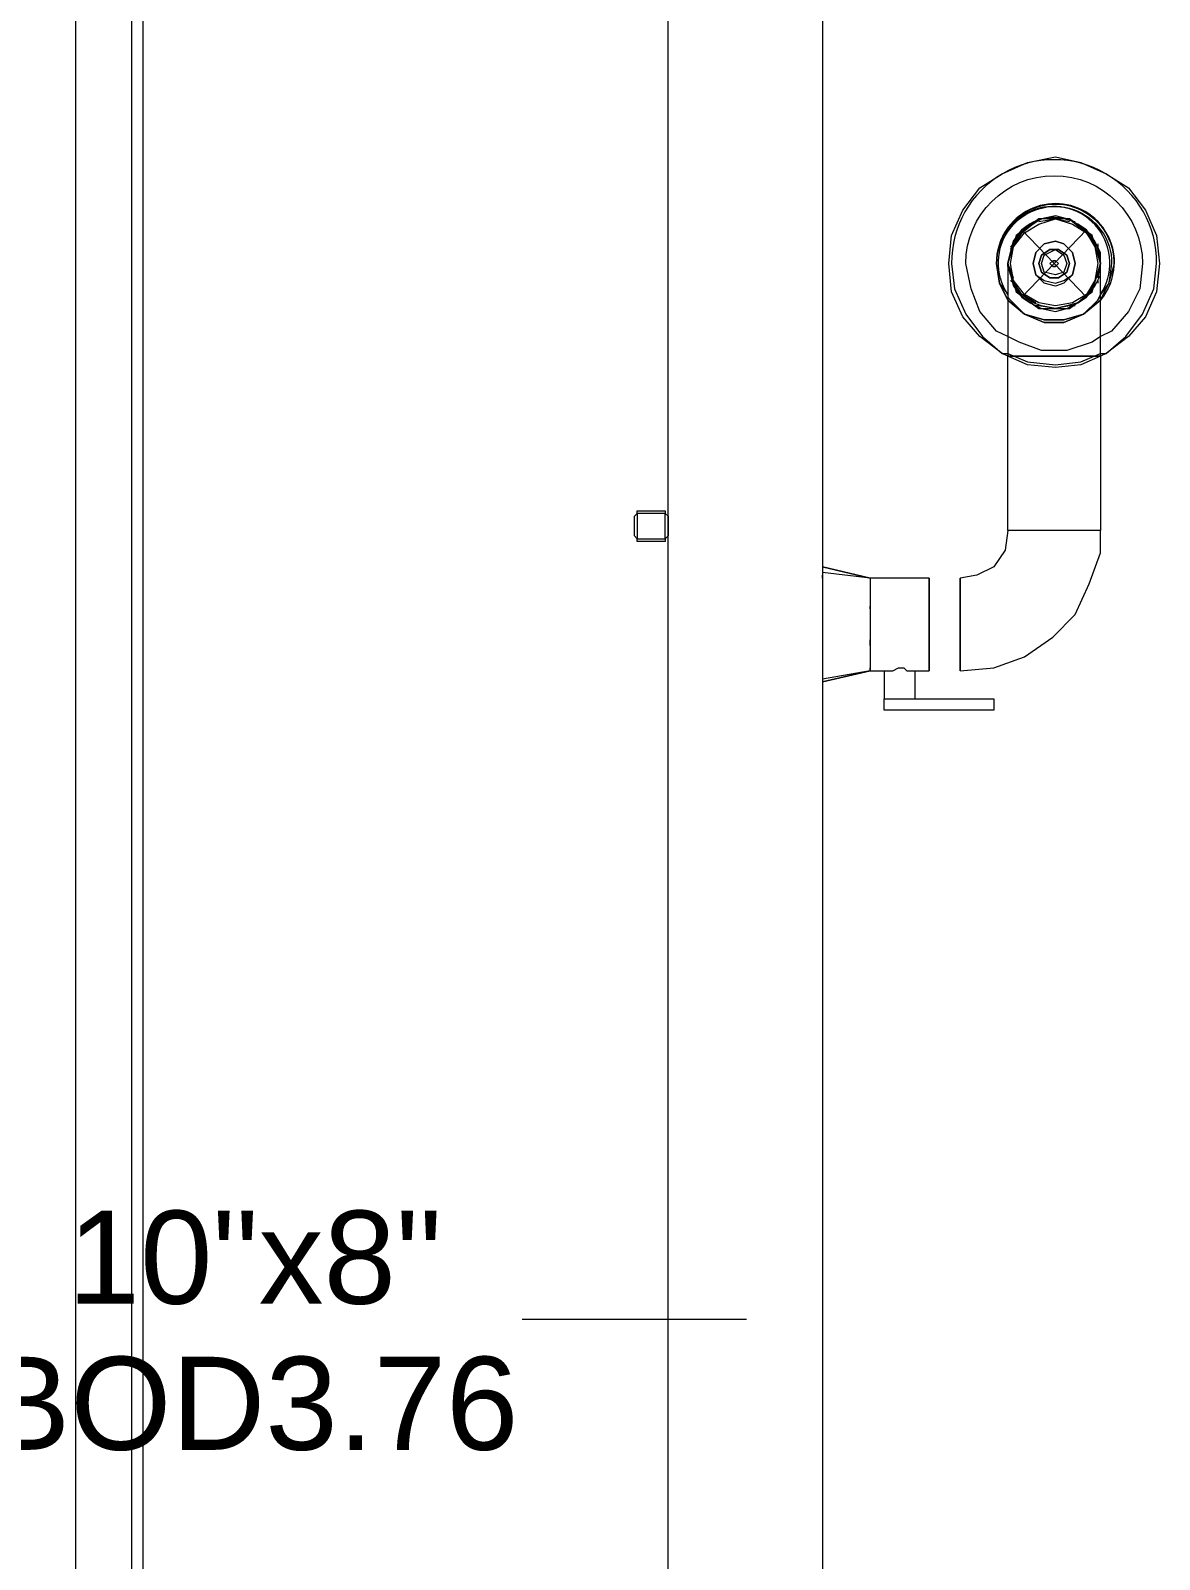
# Model space of a CAD drawing. Header units: metres. Extents: x -2 to 207, y -8 to 52.
# Drawn here: x 26 to 27.842, y 25.941 to 28.436 of the extents above; entities that cross this region are included whole.
import ezdxf

# ---------------------------------------------------------------- set-up
doc = ezdxf.new("R2010")
doc.units = ezdxf.units.M
doc.layers.add('HVAC - Ductos', color=5, linetype='Continuous', lineweight=0)
doc.layers.add('PDF_Text', color=7, linetype='Continuous', lineweight=0)
doc.layers.add('PDF_Geometry', color=7, linetype='Continuous', lineweight=0, true_color=0xaaaaaa)
doc.styles.add('PDF Helvetica', font='')
doc.styles.get('PDF Helvetica').set_extended_font_data('Helvetica')

msp = doc.modelspace()

# ---------------------------------------------------------------- linework, layer by layer
at = {"layer": 'HVAC - Ductos', "lineweight": 0}
for points in [[(27.2925, 28.9536), (27.2925, 25.1416), (27.0406, 25.1416), (27.0406, 28.9536)], [(27.5949, 27.6203), (27.5949, 27.9044), (27.5858, 27.909), (27.5491, 27.9364), (27.5216, 27.9685), (27.5033, 28.0098), (27.4987, 28.0556), (27.5033, 28.1014), (27.5216, 28.1426), (27.5491, 28.1793), (27.5858, 28.2022), (27.627, 28.2205), (27.6728, 28.2297), (27.714, 28.2205), (27.7553, 28.2022), (27.7919, 28.1793), (27.8194, 28.1426), (27.8378, 28.1014), (27.8423, 28.0556), (27.8378, 28.0098), (27.8194, 27.9685), (27.7919, 27.9364), (27.7553, 27.909), (27.7461, 27.9044), (27.7461, 27.6203), (27.737, 27.6203), (27.7232, 27.6203), (27.7094, 27.6203), (27.6912, 27.6203), (27.6728, 27.6203), (27.6499, 27.6203), (27.6316, 27.6203), (27.6178, 27.6203), (27.6041, 27.6203), (27.5995, 27.6203)], [(27.737, 28.0281), (27.7232, 28.0052), (27.7003, 27.9914), (27.6728, 27.9868), (27.6453, 27.9914), (27.6224, 28.0052), (27.6041, 28.0281), (27.5995, 28.0556), (27.6041, 28.083), (27.6224, 28.106), (27.6453, 28.1197), (27.6728, 28.1288), (27.7003, 28.1197), (27.7232, 28.106), (27.737, 28.083), (27.7416, 28.0556)], [(27.6408, 28.0739), (27.6362, 28.0556), (27.6408, 28.0739), (27.6545, 28.0876), (27.6728, 28.0922), (27.6866, 28.0876), (27.7003, 28.0739), (27.7049, 28.0556), (27.7003, 28.0739), (27.6866, 28.0876), (27.6728, 28.0922), (27.6545, 28.0876)], [(27.6499, 28.0693), (27.6453, 28.0556), (27.6499, 28.0693), (27.6636, 28.0785), (27.6774, 28.0785), (27.6912, 28.0693), (27.6957, 28.0556), (27.6912, 28.0693), (27.6774, 28.0785), (27.6636, 28.0785)], [(27.6866, 28.0418), (27.6728, 28.0372), (27.6545, 28.0418), (27.6499, 28.0556), (27.6545, 28.0693), (27.6728, 28.0785), (27.6866, 28.0693), (27.6912, 28.0556)], [(27.5766, 28.0556), (27.5812, 28.0235), (27.5949, 27.996), (27.5812, 28.0235)], [(27.7003, 28.0372), (27.7049, 28.0556), (27.7003, 28.0372), (27.6866, 28.0235), (27.6728, 28.019), (27.6545, 28.0235), (27.6408, 28.0372), (27.6362, 28.0556), (27.6408, 28.0372), (27.6545, 28.0281), (27.6728, 28.0235), (27.6866, 28.0281)], [(27.6912, 28.0418), (27.6957, 28.0556), (27.6912, 28.0418), (27.6774, 28.0326), (27.6636, 28.0326), (27.6499, 28.0418), (27.6453, 28.0556), (27.6499, 28.0418), (27.6636, 28.0326), (27.6774, 28.0326)], [(27.6682, 28.0602), (27.6636, 28.0556), (27.6682, 28.0602), (27.6728, 28.0602), (27.6774, 28.0556), (27.6728, 28.0602)], [(27.6728, 28.051), (27.6774, 28.0556), (27.6728, 28.051), (27.6682, 28.051), (27.6636, 28.0556), (27.6682, 28.051)], [(27.5995, 27.996), (27.6224, 27.9731), (27.6545, 27.9639), (27.6866, 27.9639), (27.7186, 27.9731), (27.7416, 27.996), (27.7461, 28.0052), (27.7416, 27.996), (27.7186, 27.9731), (27.6866, 27.9639), (27.6545, 27.9639), (27.6224, 27.9731), (27.5995, 27.996), (27.5949, 28.0006)], [(27.7186, 27.9731), (27.6866, 27.9593), (27.6545, 27.9593), (27.6224, 27.9731), (27.5949, 27.996), (27.6224, 27.9731), (27.6545, 27.9593), (27.6866, 27.9593), (27.7186, 27.9731), (27.7461, 27.996)], [(27.4667, 27.3912), (27.4667, 27.4004), (27.4667, 27.4141), (27.4667, 27.4279), (27.4667, 27.4462), (27.4667, 27.4646), (27.4667, 27.4874), (27.4667, 27.5058), (27.4667, 27.5195), (27.4667, 27.5332), (27.4667, 27.5378), (27.4667, 27.5424), (27.4667, 27.5378), (27.4667, 27.5332), (27.4667, 27.5195), (27.4667, 27.5058), (27.4667, 27.4874), (27.4667, 27.4646), (27.4667, 27.4462), (27.4667, 27.4279), (27.4667, 27.4141), (27.4667, 27.4004)], [(27.517, 27.4646), (27.517, 27.4874), (27.517, 27.5058), (27.517, 27.5195), (27.517, 27.5332), (27.517, 27.5378), (27.517, 27.5424), (27.517, 27.5378), (27.517, 27.5332), (27.517, 27.5195), (27.517, 27.5058), (27.517, 27.4874), (27.517, 27.4646), (27.517, 27.4462), (27.517, 27.4279), (27.517, 27.4141), (27.517, 27.4004), (27.517, 27.3912), (27.517, 27.4004), (27.517, 27.4141), (27.517, 27.4279), (27.517, 27.4462)], [(27.3704, 27.492), (27.3704, 27.4966)], [(27.3704, 27.4325), (27.3704, 27.437), (27.3704, 27.4416), (27.3704, 27.437)], [(27.572, 27.3454), (27.572, 27.3271), (27.3933, 27.3271), (27.3933, 27.3454)]]:
    msp.add_lwpolyline(points, close=True, dxfattribs=at)
for points in [[(27.7461, 27.909), (27.7553, 27.909), (27.7874, 27.9364), (27.8148, 27.9731), (27.8332, 28.0144), (27.8378, 28.0556, 1.013803), (27.5033, 28.0556), (27.5079, 28.0144), (27.5262, 27.9731), (27.5537, 27.9364), (27.5858, 27.909), (27.5949, 27.909)], [(27.5949, 27.9364), (27.5766, 27.9456), (27.5491, 27.9777), (27.5353, 28.0144), (27.5262, 28.0556, -0.994179), (27.8148, 28.0556), (27.8102, 28.0144), (27.7919, 27.9777), (27.7644, 27.9456), (27.7461, 27.9364)]]:
    msp.add_lwpolyline(points, format="xyb", dxfattribs=at)
msp.add_lwpolyline([(27.7461, 27.996), (27.7599, 28.0235), (27.769, 28.0556, 1.018374), (27.5766, 28.0556), (27.5812, 28.0235), (27.5949, 28.0052, -1.352467), (27.7644, 28.0556), (27.7599, 28.0235), (27.7461, 28.0052, 1.352467), (27.5766, 28.0556, -1.434913)], format="xyb", close=True, dxfattribs=at)
for points in [[(27.5949, 28.0556), (27.5949, 28.051), (27.5949, 28.0326), (27.5949, 28.0006), (27.5949, 27.9639), (27.5949, 27.9227), (27.5949, 27.9044), (27.5995, 27.9044), (27.6041, 27.9044), (27.6178, 27.9044), (27.6316, 27.9044), (27.6499, 27.9044), (27.6728, 27.9044), (27.6912, 27.9044), (27.7094, 27.9044), (27.7232, 27.9044), (27.737, 27.9044), (27.7461, 27.9044), (27.7461, 27.9456), (27.7461, 27.9868), (27.7461, 28.019), (27.7461, 28.0418), (27.7461, 28.0556), (27.7461, 28.0739), (27.737, 28.0922), (27.7232, 28.1106), (27.7094, 28.1197), (27.6912, 28.1288), (27.6728, 28.1334), (27.6499, 28.1288), (27.6316, 28.1197)], [(27.7049, 27.9868), (27.7003, 27.9868), (27.6957, 27.9868), (27.6728, 27.9823), (27.6499, 27.9868), (27.6362, 27.9914), (27.6178, 28.0052), (27.6087, 28.019), (27.5995, 28.0372), (27.6041, 28.019), (27.6178, 28.0006), (27.6316, 27.9914), (27.6499, 27.9823), (27.6728, 27.9777), (27.6912, 27.9823), (27.7094, 27.9914), (27.7232, 28.0006), (27.737, 28.019), (27.7461, 28.0372), (27.7461, 28.0556), (27.7416, 28.0739), (27.7324, 28.0922), (27.7232, 28.106), (27.7094, 28.1197), (27.6912, 28.1288), (27.6728, 28.1288), (27.6499, 28.1288), (27.6362, 28.1197), (27.6178, 28.106), (27.6087, 28.0922), (27.5995, 28.0739), (27.5949, 28.0556), (27.5995, 28.0372), (27.5949, 28.0556), (27.5995, 28.0739), (27.6041, 28.0922), (27.6178, 28.1106), (27.6041, 28.0922), (27.5995, 28.0785)], [(27.6041, 28.0876), (27.6178, 28.106), (27.6408, 28.1243)], [(27.6408, 28.1243), (27.6453, 28.1288)], [(27.6453, 28.1243), (27.6728, 28.1288), (27.6957, 28.1243)], [(27.6957, 28.1288), (27.7003, 28.1243), (27.7049, 28.1243)], [(27.7003, 28.1243), (27.7232, 28.106), (27.737, 28.0876)], [(27.6041, 28.0326), (27.5949, 28.0556), (27.6041, 28.083)], [(27.5949, 28.051), (27.5949, 28.0556), (27.5995, 28.0739)], [(27.5995, 28.083), (27.6041, 28.0876)], [(27.7416, 28.0876), (27.7416, 28.083)], [(27.7416, 28.083), (27.7461, 28.0556), (27.7416, 28.0326)], [(27.7461, 28.0556), (27.7416, 28.0372), (27.7324, 28.019), (27.7232, 28.0052), (27.7094, 27.9914), (27.6912, 27.9868), (27.6728, 27.9823), (27.6453, 27.9868), (27.6408, 27.9868)], [(27.6408, 27.9914), (27.6178, 28.0052), (27.6041, 28.0235), (27.5995, 28.0281)], [(27.737, 28.0235), (27.7232, 28.0052), (27.7003, 27.9914)], [(27.7416, 28.0281), (27.7416, 28.0235)], [(27.7461, 27.9364), (27.7324, 27.9273), (27.6912, 27.9136), (27.6499, 27.9136), (27.6132, 27.9273), (27.5949, 27.9364)], [(27.5949, 27.909), (27.627, 27.8952), (27.6728, 27.8906), (27.714, 27.8952), (27.7461, 27.909)], [(27.7461, 27.9044), (27.714, 27.8906), (27.6728, 27.8861), (27.627, 27.8906), (27.5949, 27.9044)], [(27.7461, 27.9044), (27.737, 27.9044), (27.7232, 27.9044), (27.7094, 27.9044), (27.6912, 27.9044), (27.6728, 27.9044), (27.6499, 27.9044), (27.6316, 27.9044), (27.6178, 27.9044), (27.6041, 27.9044), (27.5995, 27.9044), (27.5949, 27.9044)], [(27.517, 27.3912), (27.572, 27.3958), (27.6224, 27.4141), (27.6682, 27.4462), (27.7049, 27.4828), (27.7278, 27.5332), (27.7461, 27.5836), (27.7461, 27.6203), (27.737, 27.6203), (27.7232, 27.6203), (27.7094, 27.6203), (27.6912, 27.6203), (27.6728, 27.6203), (27.6499, 27.6203), (27.6316, 27.6203), (27.6178, 27.6203), (27.6041, 27.6203), (27.5995, 27.6203), (27.5949, 27.6203), (27.5904, 27.5882), (27.572, 27.5608), (27.5445, 27.547), (27.517, 27.5424)], [(27.2925, 27.5608), (27.3704, 27.5424), (27.2925, 27.5608), (27.2925, 27.5562)], [(27.3704, 27.5424), (27.2925, 27.5516), (27.2925, 27.5424), (27.2925, 27.547)], [(27.4667, 27.5424), (27.3704, 27.5424), (27.3704, 27.5378), (27.3704, 27.5332), (27.3704, 27.5195), (27.3704, 27.5058), (27.3704, 27.4874), (27.3704, 27.4646), (27.3704, 27.4462), (27.3704, 27.4279), (27.3704, 27.4141), (27.3704, 27.4004), (27.3704, 27.3958), (27.3704, 27.3912), (27.3933, 27.3912), (27.3933, 27.3454), (27.3979, 27.3454), (27.4025, 27.3454), (27.4071, 27.3454), (27.4117, 27.3454), (27.4208, 27.3454), (27.4254, 27.3454), (27.43, 27.3454), (27.4345, 27.3454), (27.4391, 27.3454), (27.4437, 27.3454), (27.4437, 27.3912), (27.4667, 27.3912)], [(27.2925, 27.5378), (27.2925, 27.5195), (27.2925, 27.515), (27.2925, 27.5104), (27.2925, 27.5012), (27.2925, 27.4874), (27.2925, 27.4828), (27.2925, 27.4783), (27.2925, 27.4554), (27.2925, 27.4508), (27.2925, 27.4462), (27.2925, 27.4325), (27.2925, 27.4233), (27.2925, 27.4187)], [(27.2925, 27.4141), (27.2925, 27.3958)], [(27.3704, 27.3912), (27.3704, 27.3958), (27.3704, 27.3912), (27.2925, 27.3775)], [(27.3933, 27.3912), (27.3979, 27.3912), (27.4071, 27.3912), (27.4163, 27.3958), (27.4254, 27.3958), (27.43, 27.3912), (27.4391, 27.3912), (27.4437, 27.3912)], [(27.2925, 27.3912), (27.2925, 27.3821), (27.2925, 27.3775), (27.2925, 27.3729)], [(27.2925, 27.3729), (27.3704, 27.3912), (27.2925, 27.3729)], [(27.1688, 26.3328), (26.8023, 26.3328)]]:
    msp.add_lwpolyline(points, dxfattribs=at)
msp.add_arc((27.6697, 28.0544), 0.0764, 0.8548, 132.7558, dxfattribs=at)
at = {"layer": 'PDF_Geometry', "lineweight": 0}
msp.add_lwpolyline([(26.1654, 24.4177), (26.1654, 31.5881), (26.1838, 31.5881), (26.1838, 32.4082), (26.1838, 31.5835)], dxfattribs=at)
for points in [[(26.0738, 31.5881), (26.0738, 24.4177), (26.1838, 24.4177), (26.1838, 31.5881)], [(27.0314, 27.602), (26.9947, 27.602), (26.9901, 27.602), (26.9901, 27.6066), (26.9855, 27.6112), (26.9855, 27.6433), (26.9901, 27.6478), (26.9901, 27.6524), (26.9947, 27.6524), (27.0314, 27.6524), (27.036, 27.6524), (27.036, 27.6478), (27.0406, 27.6433), (27.0406, 27.6112), (27.036, 27.6066), (27.036, 27.602)], [(27.036, 27.6433), (27.036, 27.6478), (27.0314, 27.6478), (26.9947, 27.6478), (26.9901, 27.6478), (26.9901, 27.6433), (26.9901, 27.6112), (26.9901, 27.6066), (26.9947, 27.6066), (27.0314, 27.6066), (27.036, 27.6066), (27.036, 27.6112)]]:
    msp.add_lwpolyline(points, close=True, dxfattribs=at)
at = {"layer": 'PDF_Geometry', "color": 8, "lineweight": 0, "true_color": 0x808080}
msp.add_lwpolyline([(27.7324, 28.1014), (27.6957, 28.1288), (27.6453, 28.1288), (27.6087, 28.1014), (27.5949, 28.0556), (27.6087, 28.0098), (27.6453, 27.9823), (27.6957, 27.9823), (27.7324, 28.0098), (27.7461, 28.0556)], close=True, dxfattribs=at)
for points in [[(27.6178, 28.1106), (27.7232, 28.0006)], [(27.7232, 28.1106), (27.6178, 28.0006)]]:
    msp.add_lwpolyline(points, dxfattribs=at)

# ---------------------------------------------------------------- texts
at = {"layer": 'PDF_Text', "lineweight": 0, "char_height": 0.1519, "attachment_point": 4, "style": 'PDF Helvetica'}
for s, insert in [('10"x8"', (26.061, 26.4331)), ('BOD3.76', (25.9236, 26.1948))]:
    msp.add_mtext(s, dxfattribs=dict(at, insert=insert))

doc.saveas('drawing.dxf')
